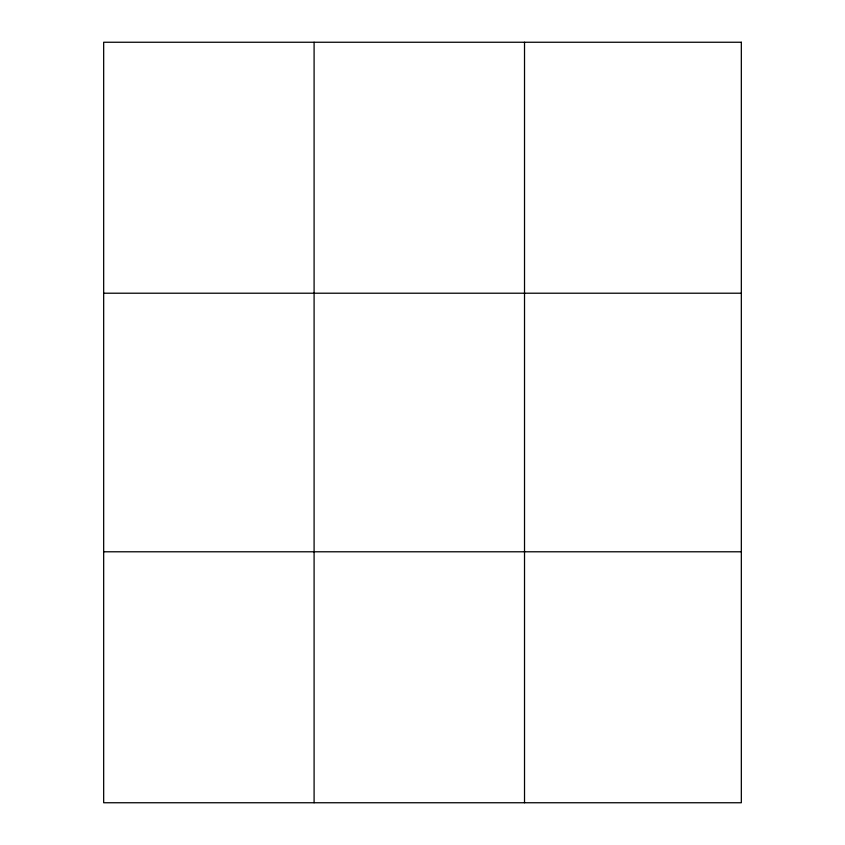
<?xml version="1.0" encoding="UTF-8"?>
<svg xmlns="http://www.w3.org/2000/svg" width="845" height="845" viewBox="0 0 845 845"><rect width="100%" height="100%" fill="white"/><g stroke="black" fill="none" stroke-linecap="round" stroke-linejoin="round"><path stroke-width="1.27" d="M314.097 802.75L314.097 42.25M524.523 802.75L524.523 42.25M103.671 293.215L741.329 293.215M103.671 551.785L741.329 551.785M741.329 42.25L741.329 802.75L103.671 802.75L103.671 42.25L741.329 42.25"/></g></svg>
